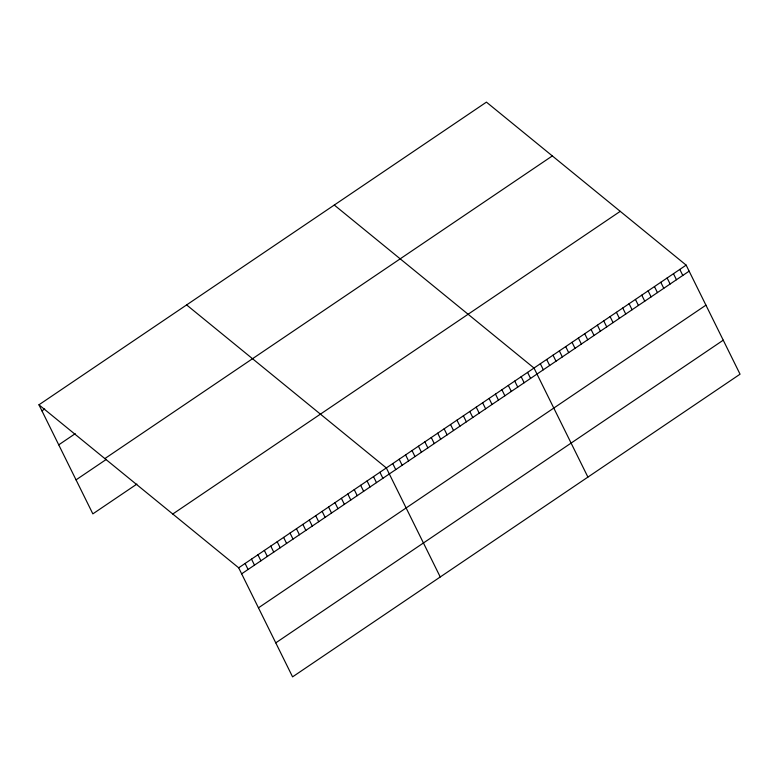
<?xml version="1.0" encoding="UTF-8"?>
<svg xmlns="http://www.w3.org/2000/svg" width="779" height="779" viewBox="0 0 779 779"><rect width="100%" height="100%" fill="white"/><g stroke="black" fill="none" stroke-linecap="round" stroke-linejoin="round"><path stroke-width="1.17" d="M38.95 404.807L486.427 102.137L686.153 265.133L740.05 374.193L292.573 676.863L238.676 567.803L38.95 404.807L92.847 513.867L136.87 484.09M41.93 410.845L44.685 408.975M58.737 444.838L75.242 433.669M104.853 458.597L552.34 155.927M76.04 479.864L106.314 459.396M172.763 514.023L620.24 211.343M238.676 567.803L686.153 265.133M241.646 573.831L689.133 271.16M258.453 607.834L705.93 305.164M275.766 642.86L723.243 340.189M334.288 205.052L534.005 368.039L587.911 477.099M186.619 304.93L386.335 467.926L440.242 576.976M679.814 269.417L682.793 275.454M673.475 273.711L676.454 279.739M667.136 277.996L670.115 284.023M660.796 282.29L663.776 288.318M654.457 286.575L657.437 292.602M648.118 290.859L651.098 296.887M641.779 295.153L644.759 301.181M635.44 299.438L638.42 305.465M629.101 303.722L632.081 309.75M622.762 308.017L625.741 314.044M616.423 312.301L619.402 318.329M610.084 316.586L613.063 322.613M603.744 320.88L606.724 326.907M597.405 325.164L600.385 331.192M591.066 329.449L594.046 335.476M584.727 333.743L587.707 339.771M578.388 338.028L581.368 344.055M572.049 342.312L575.029 348.34M565.71 346.606L568.68 352.634M559.361 350.891L562.341 356.918M553.022 355.175L556.002 361.203M546.683 359.47L549.662 365.497M540.344 363.754L543.323 369.782M527.587 372.381L530.567 378.409M521.17 376.724L524.15 382.752M514.744 381.067L517.723 387.095M508.327 385.41L511.306 391.438M501.91 389.753L504.889 395.781M495.483 394.096L498.463 400.124M489.066 398.439L492.046 404.467M482.649 402.782L485.629 408.809M476.222 407.125L479.202 413.152M469.805 411.468L472.785 417.495M463.388 415.811L466.368 421.838M456.961 420.154L459.941 426.181M450.544 424.497L453.524 430.524M444.127 428.839L447.107 434.867M437.701 433.182L440.68 439.21M431.284 437.525L434.263 443.553M424.867 441.868L427.846 447.896M418.44 446.211L421.42 452.239M412.023 450.554L415.003 456.582M405.606 454.897L408.576 460.925M399.179 459.24L402.159 465.267M392.762 463.583L395.742 469.61M379.918 472.269L382.898 478.296M373.501 476.612L376.481 482.639M367.075 480.955L370.054 486.982M360.658 485.298L363.637 491.325M354.241 489.64L357.22 495.668M347.814 493.983L350.793 500.011M341.397 498.326L344.376 504.354M334.98 502.669L337.959 508.697M328.553 507.012L331.533 513.04M322.136 511.355L325.116 517.383M315.719 515.698L318.699 521.726M309.292 520.041L312.272 526.068M302.875 524.384L305.855 530.411M296.458 528.727L299.438 534.754M290.031 533.07L293.011 539.097M283.614 537.403L286.594 543.44M277.197 541.746L280.177 547.783M270.771 546.089L273.75 552.126M264.354 550.432L267.333 556.459M257.937 554.775L260.916 560.802M251.51 559.118L254.49 565.145M245.093 563.46L248.073 569.488"/></g></svg>
